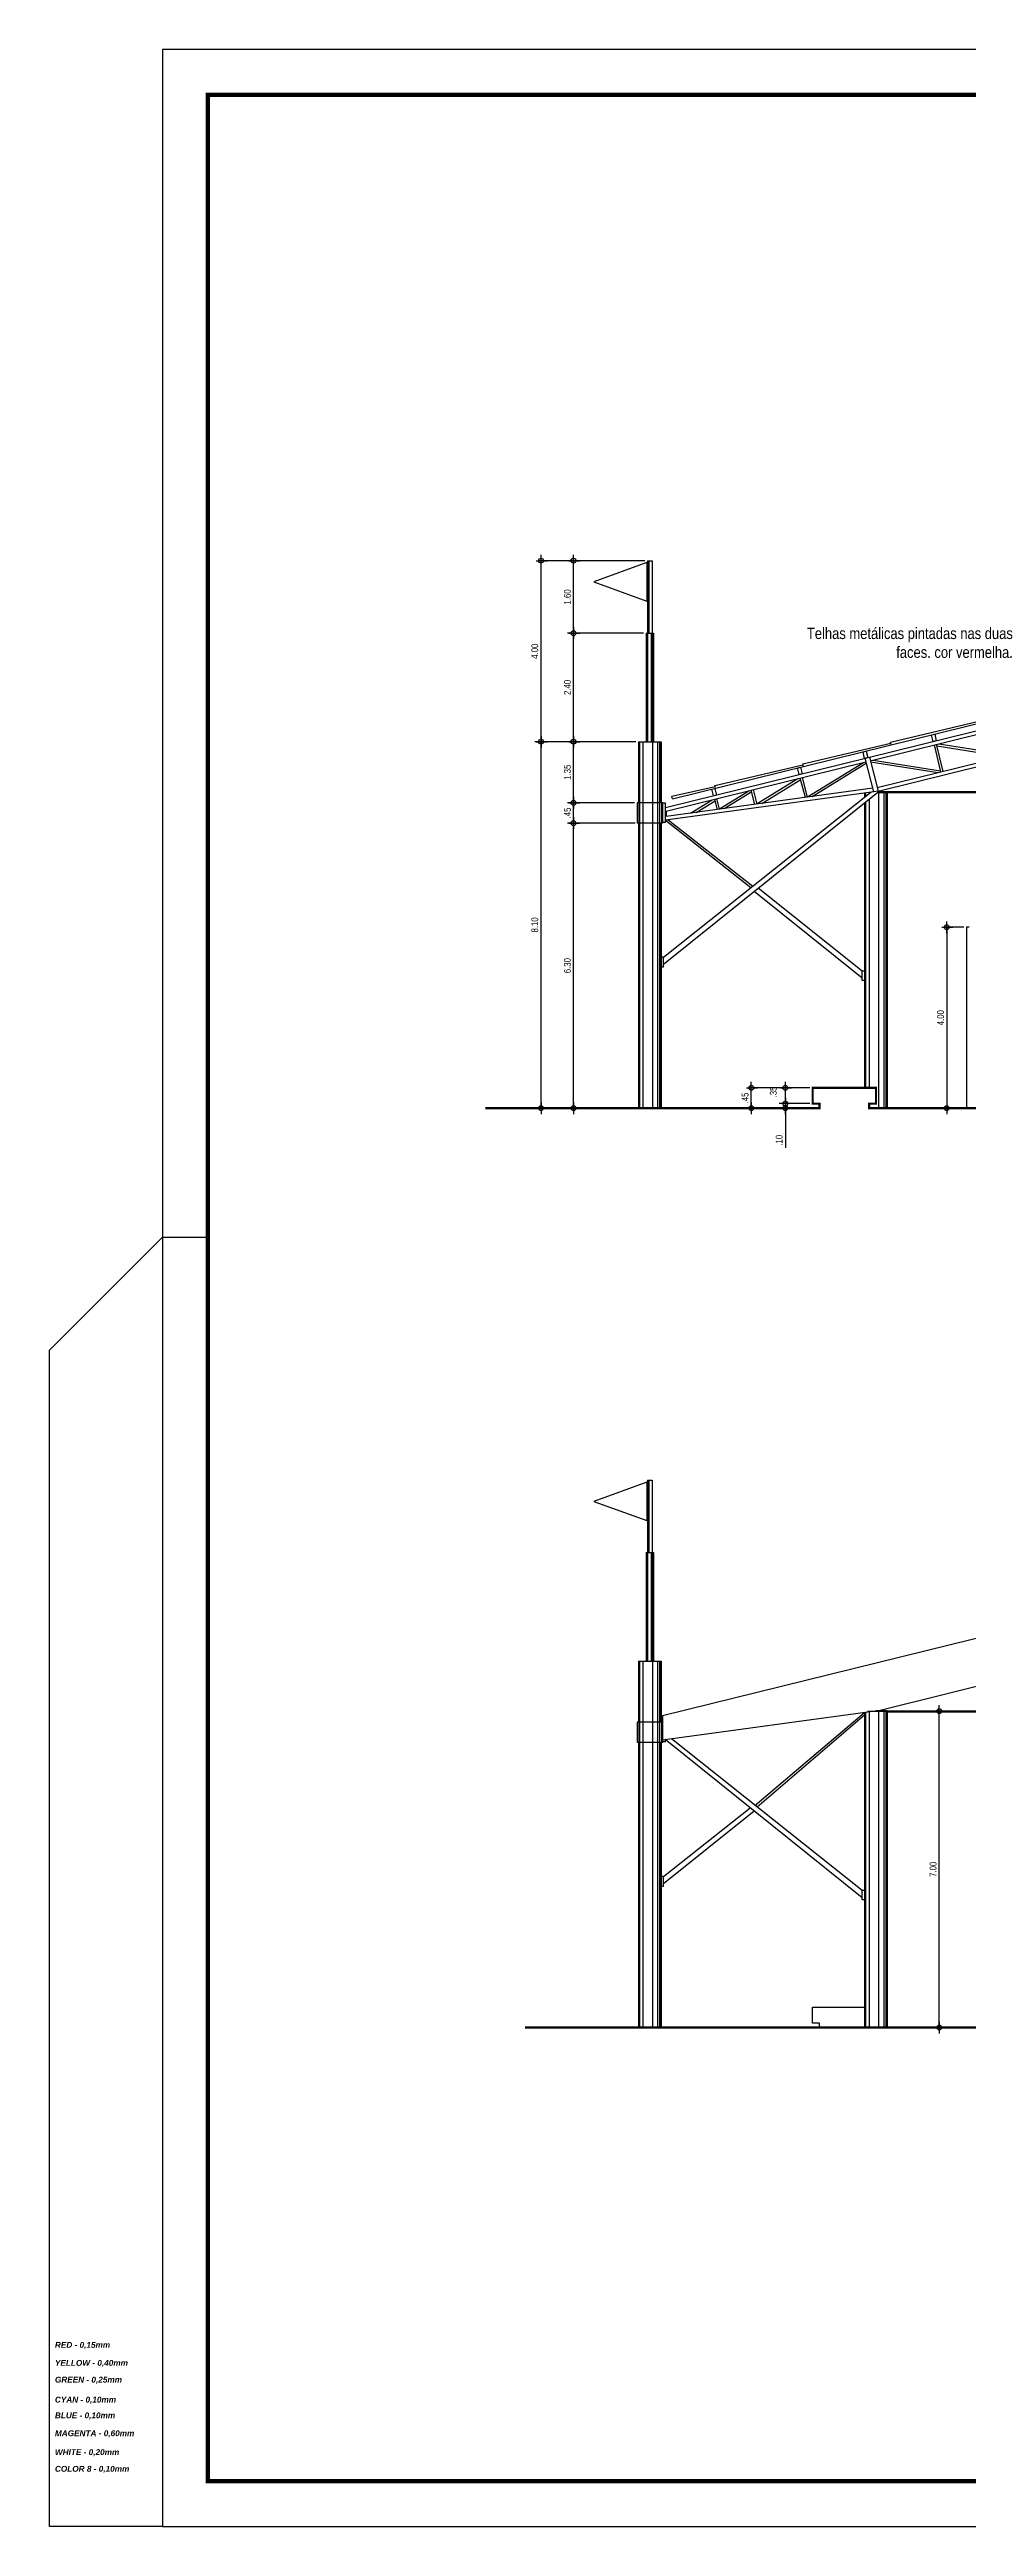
# Model space of a CAD drawing. Extents: x -56 to 214, y 236 to 291.
# Drawn here: x 37 to 57.3, y 235.9 to 290.6 of the extents above; entities that cross this region are included whole.
import ezdxf

# ---------------------------------------------------------------- set-up
doc = ezdxf.new("R2010")
doc.units = 0
doc.layers.get('Defpoints').update_dxf_attribs({"linetype": 'CONTINUOUS'})
for name, color, linetype in [('ALAMBRADO', 40, 'CONTINUOUS'), ('COBERTA', 7, 'CONTINUOUS'), ('CORTE', 7, 'CONTINUOUS'), ('COTAS', 7, 'CONTINUOUS')]:
    doc.layers.add(name, color=color, linetype=linetype)
doc.styles.add('COTAS', font='ARIALN.TTF', dxfattribs={"height": 0.15})
doc.styles.add('SOBRAL', font='arialbi.ttf')
doc.dimstyles.new('ESCALA75', dxfattribs={"dimtxt": 0.15, "dimasz": 0.003, "dimexe": 0.06, "dimexo": 0.06, "dimgap": 0.06, "dimtad": 1, "dimzin": 4, "dimdsep": 46, "dimtxsty": 'COTAS', "dimblk": 'PONTO', "dimcen": 0.06, "dimdle": 0.06, "dimclrd": 256, "dimclre": 8, "dimclrt": 256, "dimadec": 0, "dimazin": 1, "dimtfac": 1, "dimtix": 1, "dimtmove": 0, "dimatfit": 3, "dimldrblk": 'OPEN90', "dimfxl": 1, "dimtolj": 1, "dimtzin": 0, "dimlwd": -1, "dimarcsym": 0})

# ---------------------------------------------------------------- blocks, each defined once
blk = doc.blocks.new('PONTO')
at = {"layer": 'COTAS'}
for p, q in [((-43, 0), (43, 0)), ((0, 36), (0, -45))]:
    blk.add_line(p, q, dxfattribs=at)
blk.add_circle((0, 0), 18.1, dxfattribs=at)
blk = doc.blocks.new('*D74')
at = {"layer": 'COTAS', "color": 8, "lineweight": -2}
for p, q in [((55.031, 253.881), (56.682, 253.881)), ((55.052, 246.886), (56.682, 246.886))]:
    blk.add_line(p, q, dxfattribs=at)
at = {"layer": 'COTAS'}
blk.add_line((56.622, 246.889), (56.622, 253.878), dxfattribs=at)
at = {"layer": 'Defpoints', "color": 0}
for p in [(54.971, 253.881), (56.622, 253.881), (54.992, 246.886)]:
    blk.add_point(p, dxfattribs=at)
at = {"layer": 'COTAS', "xscale": 0.003, "yscale": 0.003, "zscale": 0.003}
for p, rotation in [((56.622, 253.881), 90), ((56.622, 246.886), 270)]:
    blk.add_blockref('PONTO', p, dxfattribs=dict(at, rotation=rotation))
at = {"layer": 'COTAS', "insert": (56.485, 250.383), "char_height": 0.15, "attachment_point": 5, "rotation": 90, "style": 'COTAS'}
blk.add_mtext('\\A1;7.00', dxfattribs=at)
blk = doc.blocks.new('_Open90')
at = {"layer": 'COTAS', "color": 0, "lineweight": -2}
for p, q in [((0, 0), (-1, 0)), ((-0.5, 0.5), (0, 0)), ((0, 0), (-0.5, -0.5))]:
    blk.add_line(p, q, dxfattribs=at)
blk = doc.blocks.new('*D75')
at = {"layer": 'COTAS', "color": 8, "lineweight": -2}
for p, q in [((49.894, 273.507), (48.476, 273.507)), ((49.911, 267.207), (48.476, 267.207))]:
    blk.add_line(p, q, dxfattribs=at)
at = {"layer": 'COTAS'}
blk.add_line((48.536, 267.21), (48.536, 273.504), dxfattribs=at)
at = {"layer": 'Defpoints', "color": 0}
for p in [(48.536, 273.507), (49.954, 273.507), (49.971, 267.207)]:
    blk.add_point(p, dxfattribs=at)
at = {"layer": 'COTAS', "xscale": 0.003, "yscale": 0.003, "zscale": 0.003}
for p, rotation in [((48.536, 273.507), 90), ((48.536, 267.207), 270)]:
    blk.add_blockref('PONTO', p, dxfattribs=dict(at, rotation=rotation))
at = {"layer": 'COTAS', "insert": (48.399, 270.357), "char_height": 0.15, "attachment_point": 5, "rotation": 90, "style": 'COTAS'}
blk.add_mtext('\\A1;6.30', dxfattribs=at)
blk = doc.blocks.new('*D76')
at = {"layer": 'COTAS', "color": 8, "lineweight": -2}
for p, q in [((49.881, 273.957), (48.476, 273.957)), ((49.894, 273.507), (48.476, 273.507))]:
    blk.add_line(p, q, dxfattribs=at)
at = {"layer": 'COTAS'}
blk.add_line((48.536, 273.51), (48.536, 273.954), dxfattribs=at)
at = {"layer": 'Defpoints', "color": 0}
for p in [(48.536, 273.957), (49.941, 273.957), (49.954, 273.507)]:
    blk.add_point(p, dxfattribs=at)
at = {"layer": 'COTAS', "xscale": 0.003, "yscale": 0.003, "zscale": 0.003}
for p, rotation in [((48.536, 273.957), 90), ((48.536, 273.507), 270)]:
    blk.add_blockref('PONTO', p, dxfattribs=dict(at, rotation=rotation))
at = {"layer": 'COTAS', "insert": (48.4, 273.732), "char_height": 0.15, "attachment_point": 5, "rotation": 90, "style": 'COTAS'}
blk.add_mtext('\\A1;.45', dxfattribs=at)
blk = doc.blocks.new('*D77')
at = {"layer": 'COTAS', "color": 8, "lineweight": -2}
for p, q in [((49.911, 275.307), (48.476, 275.307)), ((49.881, 273.957), (48.476, 273.957))]:
    blk.add_line(p, q, dxfattribs=at)
at = {"layer": 'COTAS'}
blk.add_line((48.536, 273.96), (48.536, 275.304), dxfattribs=at)
at = {"layer": 'Defpoints', "color": 0}
for p in [(48.536, 275.307), (49.971, 275.307), (49.941, 273.957)]:
    blk.add_point(p, dxfattribs=at)
at = {"layer": 'COTAS', "xscale": 0.003, "yscale": 0.003, "zscale": 0.003}
for p, rotation in [((48.536, 275.307), 90), ((48.536, 273.957), 270)]:
    blk.add_blockref('PONTO', p, dxfattribs=dict(at, rotation=rotation))
at = {"layer": 'COTAS', "insert": (48.399, 274.632), "char_height": 0.15, "attachment_point": 5, "rotation": 90, "style": 'COTAS'}
blk.add_mtext('\\A1;1.35', dxfattribs=at)
blk = doc.blocks.new('*D78')
at = {"layer": 'COTAS', "color": 8, "lineweight": -2}
for p, q in [((50.081, 277.707), (48.476, 277.707)), ((49.911, 275.307), (48.476, 275.307))]:
    blk.add_line(p, q, dxfattribs=at)
at = {"layer": 'COTAS'}
blk.add_line((48.536, 275.31), (48.536, 277.704), dxfattribs=at)
at = {"layer": 'Defpoints', "color": 0}
for p in [(48.536, 277.707), (50.141, 277.707), (49.971, 275.307)]:
    blk.add_point(p, dxfattribs=at)
at = {"layer": 'COTAS', "xscale": 0.003, "yscale": 0.003, "zscale": 0.003}
for p, rotation in [((48.536, 277.707), 90), ((48.536, 275.307), 270)]:
    blk.add_blockref('PONTO', p, dxfattribs=dict(at, rotation=rotation))
at = {"layer": 'COTAS', "insert": (48.399, 276.507), "char_height": 0.15, "attachment_point": 5, "rotation": 90, "style": 'COTAS'}
blk.add_mtext('\\A1;2.40', dxfattribs=at)
blk = doc.blocks.new('*D79')
at = {"layer": 'COTAS', "color": 8, "lineweight": -2}
for p, q in [((50.111, 279.307), (48.476, 279.307)), ((50.081, 277.707), (48.476, 277.707))]:
    blk.add_line(p, q, dxfattribs=at)
at = {"layer": 'COTAS'}
blk.add_line((48.536, 277.71), (48.536, 279.304), dxfattribs=at)
at = {"layer": 'Defpoints', "color": 0}
for p in [(48.536, 279.307), (50.171, 279.307), (50.141, 277.707)]:
    blk.add_point(p, dxfattribs=at)
at = {"layer": 'COTAS', "xscale": 0.003, "yscale": 0.003, "zscale": 0.003}
for p, rotation in [((48.536, 279.307), 90), ((48.536, 277.707), 270)]:
    blk.add_blockref('PONTO', p, dxfattribs=dict(at, rotation=rotation))
at = {"layer": 'COTAS', "insert": (48.399, 278.507), "char_height": 0.15, "attachment_point": 5, "rotation": 90, "style": 'COTAS'}
blk.add_mtext('\\A1;1.60', dxfattribs=at)
blk = doc.blocks.new('*D80')
at = {"layer": 'COTAS', "color": 8, "lineweight": -2}
for p, q in [((49.911, 275.307), (47.756, 275.307)), ((49.911, 267.207), (47.756, 267.207))]:
    blk.add_line(p, q, dxfattribs=at)
at = {"layer": 'COTAS'}
blk.add_line((47.816, 267.21), (47.816, 275.304), dxfattribs=at)
at = {"layer": 'Defpoints', "color": 0}
for p in [(47.816, 275.307), (49.971, 275.307), (49.971, 267.207)]:
    blk.add_point(p, dxfattribs=at)
at = {"layer": 'COTAS', "xscale": 0.003, "yscale": 0.003, "zscale": 0.003}
for p, rotation in [((47.816, 275.307), 90), ((47.816, 267.207), 270)]:
    blk.add_blockref('PONTO', p, dxfattribs=dict(at, rotation=rotation))
at = {"layer": 'COTAS', "insert": (47.679, 271.257), "char_height": 0.15, "attachment_point": 5, "rotation": 90, "style": 'COTAS'}
blk.add_mtext('\\A1;8.10', dxfattribs=at)
blk = doc.blocks.new('*D81')
at = {"layer": 'COTAS', "color": 8, "lineweight": -2}
for p, q in [((50.111, 279.307), (47.756, 279.307)), ((49.911, 275.307), (47.756, 275.307))]:
    blk.add_line(p, q, dxfattribs=at)
at = {"layer": 'COTAS'}
blk.add_line((47.816, 275.31), (47.816, 279.304), dxfattribs=at)
at = {"layer": 'Defpoints', "color": 0}
for p in [(47.816, 279.307), (50.171, 279.307), (49.971, 275.307)]:
    blk.add_point(p, dxfattribs=at)
at = {"layer": 'COTAS', "xscale": 0.003, "yscale": 0.003, "zscale": 0.003}
for p, rotation in [((47.816, 279.307), 90), ((47.816, 275.307), 270)]:
    blk.add_blockref('PONTO', p, dxfattribs=dict(at, rotation=rotation))
at = {"layer": 'COTAS', "insert": (47.679, 277.307), "char_height": 0.15, "attachment_point": 5, "rotation": 90, "style": 'COTAS'}
blk.add_mtext('\\A1;4.00', dxfattribs=at)
blk = doc.blocks.new('*D82')
at = {"layer": 'COTAS', "color": 8, "lineweight": -2}
for p, q in [((53.761, 267.307), (53.158, 267.307)), ((53.911, 267.207), (53.158, 267.207))]:
    blk.add_line(p, q, dxfattribs=at)
at = {"layer": 'COTAS'}
for p, q in [((53.218, 267.31), (53.218, 267.313)), ((53.218, 267.307), (53.218, 267.207)), ((53.218, 267.204), (53.218, 266.33))]:
    blk.add_line(p, q, dxfattribs=at)
at = {"layer": 'Defpoints', "color": 0}
for p in [(53.218, 267.307), (53.821, 267.307), (53.971, 267.207)]:
    blk.add_point(p, dxfattribs=at)
at = {"layer": 'COTAS', "xscale": 0.003, "yscale": 0.003, "zscale": 0.003}
for p, rotation in [((53.218, 267.307), 270), ((53.218, 267.207), 90)]:
    blk.add_blockref('PONTO', p, dxfattribs=dict(at, rotation=rotation))
at = {"layer": 'COTAS', "insert": (53.081, 266.498), "char_height": 0.15, "attachment_point": 5, "rotation": 90, "style": 'COTAS'}
blk.add_mtext('\\A1;.10', dxfattribs=at)
blk = doc.blocks.new('*D83')
at = {"layer": 'COTAS', "color": 8, "lineweight": -2}
for p, q in [((53.761, 267.657), (53.158, 267.657)), ((53.761, 267.307), (53.158, 267.307))]:
    blk.add_line(p, q, dxfattribs=at)
at = {"layer": 'COTAS'}
blk.add_line((53.218, 267.31), (53.218, 267.654), dxfattribs=at)
at = {"layer": 'Defpoints', "color": 0}
for p in [(53.218, 267.657), (53.821, 267.657), (53.821, 267.307)]:
    blk.add_point(p, dxfattribs=at)
at = {"layer": 'COTAS', "xscale": 0.003, "yscale": 0.003, "zscale": 0.003}
for p, rotation in [((53.218, 267.657), 90), ((53.218, 267.307), 270)]:
    blk.add_blockref('PONTO', p, dxfattribs=dict(at, rotation=rotation))
at = {"layer": 'COTAS', "insert": (52.952, 267.565), "char_height": 0.15, "attachment_point": 5, "rotation": 90, "style": 'COTAS'}
blk.add_mtext('\\A1;.35', dxfattribs=at)
blk = doc.blocks.new('*D84')
at = {"layer": 'COTAS', "color": 8, "lineweight": -2}
for p, q in [((53.761, 267.657), (52.405, 267.657)), ((53.911, 267.207), (52.405, 267.207))]:
    blk.add_line(p, q, dxfattribs=at)
at = {"layer": 'COTAS'}
blk.add_line((52.465, 267.21), (52.465, 267.654), dxfattribs=at)
at = {"layer": 'Defpoints', "color": 0}
for p in [(52.465, 267.657), (53.821, 267.657), (53.971, 267.207)]:
    blk.add_point(p, dxfattribs=at)
at = {"layer": 'COTAS', "xscale": 0.003, "yscale": 0.003, "zscale": 0.003}
for p, rotation in [((52.465, 267.657), 90), ((52.465, 267.207), 270)]:
    blk.add_blockref('PONTO', p, dxfattribs=dict(at, rotation=rotation))
at = {"layer": 'COTAS', "insert": (52.328, 267.432), "char_height": 0.15, "attachment_point": 5, "rotation": 90, "style": 'COTAS'}
blk.add_mtext('\\A1;.45', dxfattribs=at)
blk = doc.blocks.new('*D101')
at = {"layer": 'COTAS', "color": 8, "lineweight": -2}
for p, q in [((57.161, 271.207), (56.725, 271.207)), ((57.161, 267.207), (56.725, 267.207))]:
    blk.add_line(p, q, dxfattribs=at)
at = {"layer": 'COTAS'}
blk.add_line((56.785, 271.204), (56.785, 267.21), dxfattribs=at)
at = {"layer": 'Defpoints', "color": 0}
for p in [(57.221, 271.207), (56.785, 267.207), (57.221, 267.207)]:
    blk.add_point(p, dxfattribs=at)
at = {"layer": 'COTAS', "xscale": 0.003, "yscale": 0.003, "zscale": 0.003}
for p, rotation in [((56.785, 271.207), 90), ((56.785, 267.207), 270)]:
    blk.add_blockref('PONTO', p, dxfattribs=dict(at, rotation=rotation))
at = {"layer": 'COTAS', "insert": (56.649, 269.207), "char_height": 0.15, "attachment_point": 5, "rotation": 90, "style": 'COTAS'}
blk.add_mtext('\\A1;4.00', dxfattribs=at)

msp = doc.modelspace()

# ---------------------------------------------------------------- linework, layer by layer
at = {"layer": 'ALAMBRADO'}
for p, q in [((57.2214, 271.2074), (57.2214, 267.2074)), ((57.2814, 271.2074), (57.2214, 271.2074)), ((57.2214, 267.2074), (57.2514, 267.2074))]:
    msp.add_line(p, q, dxfattribs=at)
at = {"layer": 'COBERTA', "color": 3}
msp.add_line((50.1714, 279.3074), (50.2714, 279.3074), dxfattribs=at)
at = {"layer": 'COBERTA', "color": 8}
msp.add_line((50.1714, 258.9859), (50.2714, 258.9859), dxfattribs=at)
at = {"layer": 'CORTE', "color": 7}
for p, q in [((50.1565, 279.2647), (48.9854, 278.8385)), ((50.1565, 279.2647), (50.1565, 278.4123)), ((48.9854, 278.8385), (50.1565, 278.4123)), ((50.1714, 279.1747), (50.1565, 279.1747)), ((50.1714, 279.1018), (50.1565, 279.1018)), ((50.1714, 278.5677), (50.1565, 278.5677)), ((50.1714, 278.4948), (50.1565, 278.4948)), ((54.9186, 249.7563), (50.5641, 253.2503)), ((54.9186, 249.9149), (50.6978, 253.2686))]:
    msp.add_line(p, q, dxfattribs=at)
at = {"layer": 'CORTE', "color": 3}
for p, q in [((50.1714, 279.3074), (50.1714, 277.7074)), ((50.2714, 279.3074), (50.2714, 277.7074)), ((50.1414, 277.7074), (50.1414, 275.3074)), ((50.1414, 277.7074), (50.3014, 277.7074)), ((50.3014, 277.7074), (50.3014, 275.3074))]:
    msp.add_line(p, q, dxfattribs=at)
at = {"layer": 'CORTE', "color": 8}
for p, q in [((50.1984, 279.3074), (50.1984, 277.7074)), ((50.1723, 277.7074), (50.1723, 275.3074)), ((50.2534, 277.7074), (50.2534, 275.3074)), ((50.2805, 277.7074), (50.2805, 275.3074)), ((49.9916, 275.3074), (49.9916, 267.2074)), ((50.0686, 275.3074), (50.0686, 267.2074)), ((50.2792, 275.3074), (50.2792, 267.2074)), ((50.3947, 275.3074), (50.3947, 267.2074)), ((50.4392, 275.3074), (50.4392, 267.2074)), ((50.4575, 275.3074), (50.4575, 273.9574)), ((50.4575, 275.3074), (50.4575, 273.9574)), ((49.9536, 273.9574), (49.9536, 273.5074)), ((50.4773, 273.9574), (50.4773, 273.5074)), ((54.9714, 274.1725), (54.9714, 274.0804)), ((54.9714, 273.9598), (54.9714, 267.6574)), ((54.9916, 274.1753), (54.9916, 274.0965)), ((54.9916, 273.9761), (54.9916, 267.6574)), ((55.068, 274.1857), (55.068, 274.1572)), ((55.0686, 274.1874), (55.0686, 274.1576)), ((55.0686, 274.0378), (55.0686, 267.6574)), ((55.2792, 274.1874), (55.2792, 267.2074)), ((55.3947, 274.1874), (55.3947, 267.2074)), ((55.4392, 274.1874), (55.4392, 267.2074)), ((55.4575, 274.1874), (55.4575, 267.2074)), ((55.4714, 274.1874), (55.4714, 267.2074)), ((50.4575, 273.5074), (50.4575, 267.2074)), ((54.9186, 270.0778), (52.526, 271.9976)), ((54.9186, 270.2364), (52.6136, 272.0679)), ((50.1714, 258.9859), (50.1714, 257.3859)), ((50.1984, 258.9859), (50.1984, 257.3859)), ((50.2714, 258.9859), (50.2714, 257.3859)), ((50.1565, 258.9432), (48.9854, 258.517)), ((48.9854, 258.517), (50.1565, 258.0907)), ((50.1565, 258.9432), (50.1565, 258.0907)), ((50.1714, 258.8531), (50.1565, 258.8531)), ((50.1714, 258.7803), (50.1565, 258.7803)), ((50.1714, 258.2461), (50.1565, 258.2461)), ((50.1714, 258.1733), (50.1565, 258.1733)), ((50.1414, 257.3859), (50.1414, 254.9859)), ((50.1414, 257.3859), (50.3014, 257.3859)), ((50.1723, 257.3859), (50.1723, 254.9859)), ((50.2534, 257.3859), (50.2534, 254.9859)), ((50.2805, 257.3859), (50.2805, 254.9859)), ((50.3014, 257.3859), (50.3014, 254.9859)), ((49.9714, 254.9859), (49.9714, 253.6359)), ((49.9714, 254.9859), (50.4714, 254.9859)), ((49.9714, 254.9859), (49.9714, 253.6359)), ((49.9916, 254.9859), (49.9916, 246.8859)), ((50.0686, 254.9859), (50.0686, 246.8859)), ((50.2792, 254.9859), (50.2792, 246.8859)), ((50.3947, 254.9859), (50.3947, 246.8859)), ((50.4392, 254.9859), (50.4392, 246.8859)), ((50.4575, 254.9859), (50.4575, 253.6359)), ((50.4575, 254.9859), (50.4575, 253.6359)), ((50.4714, 254.9859), (50.4714, 253.6359)), ((50.4714, 254.9859), (50.4714, 253.6359)), ((50.5014, 253.6359), (49.9414, 253.6359)), ((49.9414, 253.6359), (49.9414, 253.1859)), ((49.9536, 253.6359), (49.9536, 253.1859)), ((50.4773, 253.6359), (50.4773, 253.1859)), ((50.5014, 253.6359), (50.5014, 253.1859)), ((54.9916, 253.8538), (54.9916, 246.8859)), ((55.0686, 253.8643), (55.0686, 246.8859)), ((55.2792, 253.8859), (55.2792, 246.8859)), ((55.3947, 253.8859), (55.3947, 246.8859)), ((55.4392, 253.8859), (55.4392, 246.8859)), ((55.4575, 253.8859), (55.4575, 246.8859)), ((50.5014, 253.1859), (49.9414, 253.1859)), ((49.9714, 253.1859), (49.9714, 246.8859)), ((50.4575, 253.1859), (50.4575, 246.8859)), ((50.4714, 253.1859), (50.4714, 246.8859)), ((50.5235, 250.2249), (52.4384, 251.7464)), ((50.5235, 250.0693), (52.526, 251.6761))]:
    msp.add_line(p, q, dxfattribs=at)
at = {"layer": 'CORTE'}
for p, q in [((50.7207, 274.0425), (67.2213, 278.1197)), ((50.5672, 273.8507), (66.544, 277.798)), ((55.0962, 274.8866), (66.4863, 277.7013)), ((55.2504, 274.2926), (66.6407, 277.1069)), ((55.2705, 274.2151), (66.7214, 277.0444)), ((55.5462, 275.2992), (57.4946, 275.7583)), ((50.5814, 273.7709), (54.9991, 274.8626)), ((53.6027, 274.8189), (55.5511, 275.2781)), ((53.7071, 274.0912), (54.9443, 274.8491)), ((53.8086, 274.0948), (55.0077, 274.8293)), ((55.1028, 274.8612), (56.5939, 274.6245)), ((55.1608, 274.9026), (56.6487, 274.6665)), ((55.5605, 275.2384), (55.5462, 275.2992)), ((56.655, 274.6396), (56.5144, 275.2371)), ((56.7036, 274.6516), (56.5629, 275.2491)), ((56.5703, 275.2176), (58.0462, 274.9834)), ((56.613, 275.2615), (58.0792, 275.0288)), ((50.7064, 274.1033), (51.6642, 274.3176)), ((51.6592, 274.3387), (53.6077, 274.7979)), ((51.6735, 274.278), (51.6592, 274.3387)), ((52.5939, 273.9395), (53.4935, 274.4906)), ((52.6954, 273.9431), (53.5569, 274.4708)), ((53.6598, 274.0745), (53.5482, 274.5041)), ((53.7096, 274.0813), (53.5968, 274.5161)), ((53.617, 274.7582), (53.6027, 274.8189)), ((50.5235, 270.3909), (55.2981, 274.222)), ((50.5235, 270.5464), (55.1113, 274.1916)), ((55.1711, 274.1998), (50.5672, 273.5723)), ((55.1509, 274.2777), (50.5814, 273.655)), ((50.5814, 273.7709), (50.5814, 273.655)), ((50.7207, 274.0425), (50.7064, 274.1033)), ((51.1209, 273.7285), (51.6019, 274.0231)), ((51.244, 273.7453), (51.6653, 274.0033)), ((51.7155, 273.8096), (51.6566, 274.0366)), ((51.7654, 273.8164), (51.7051, 274.0486)), ((51.7629, 273.8263), (52.4104, 274.2229)), ((51.8644, 273.8298), (52.4738, 274.2031)), ((52.5466, 273.9228), (52.4652, 274.2365)), ((52.5965, 273.9296), (52.5137, 274.2485)), ((55.2551, 274.1874), (79.1877, 274.1874)), ((55.28, 274.2074), (79.1641, 274.2074)), ((50.5672, 273.5723), (52.457, 272.0826)), ((50.6248, 273.5801), (52.4961, 272.1137)), ((50.5014, 253.7807), (67.2214, 257.9116)), ((55.2539, 253.8895), (66.7214, 256.7229)), ((55.2539, 253.8895), (50.5014, 253.2418)), ((50.5014, 253.7807), (50.5014, 253.2418)), ((52.5416, 251.7964), (54.9708, 253.8509)), ((52.5979, 251.7659), (54.9708, 253.7961)), ((55.4714, 253.8859), (64.2214, 253.8859)), ((55.4714, 253.8659), (64.2214, 253.8659)), ((53.8214, 246.9859), (53.8214, 247.3359)), ((53.8214, 247.3359), (54.9714, 247.3359)), ((53.9714, 246.9859), (53.8214, 246.9859)), ((53.9714, 246.8859), (53.9714, 246.9859))]:
    msp.add_line(p, q, dxfattribs=at)
at = {"layer": 'CORTE', "color": 2}
for p, q in [((49.9714, 275.3074), (49.9714, 273.9574)), ((49.9714, 275.3074), (49.9714, 273.9574)), ((49.9714, 275.3074), (50.4714, 275.3074)), ((50.4714, 275.3074), (50.4714, 273.9574)), ((50.4714, 275.3074), (50.4714, 273.9574)), ((49.9414, 273.9574), (49.9414, 273.5074)), ((50.5014, 273.9574), (49.9414, 273.9574)), ((50.5014, 273.9574), (50.5014, 273.5074)), ((50.5014, 273.5074), (49.9414, 273.5074)), ((49.9714, 273.5074), (49.9714, 267.2074)), ((50.4714, 273.5074), (50.4714, 267.2074)), ((54.9714, 253.851), (54.9714, 246.8859)), ((55.4714, 253.8859), (55.2275, 253.8859)), ((55.4714, 253.8859), (55.4714, 246.8859))]:
    msp.add_line(p, q, dxfattribs=at)
at = {"layer": 'CORTE'}
for points in [[(39.4504, 235.8593), (121.0504, 235.8593), (121.0504, 290.6058), (39.4504, 290.6058)], [(50.4714, 270.3338), (50.5235, 270.3338), (50.5235, 270.5475), (50.4714, 270.5475)]]:
    msp.add_lwpolyline(points, close=True, dxfattribs=at)
at = {"layer": 'CORTE', "const_width": 0.1}
msp.add_lwpolyline([(40.4504, 236.8593), (120.0504, 236.8593), (120.0504, 289.6058), (40.4504, 289.6058)], close=True, dxfattribs=at)
at = {"layer": 'CORTE', "color": 2}
for points in [[(56.4517, 275.459), (56.5198, 275.4751), (56.5542, 275.3291), (56.4861, 275.313)], [(54.9364, 275.0846), (55.0045, 275.1006), (55.0389, 274.9546), (54.9708, 274.9386)], [(54.9788, 274.9406), (55.0759, 274.9646), (55.2705, 274.2151), (55.1711, 274.1998)], [(53.4856, 274.7261), (53.5537, 274.7421), (53.5881, 274.5961), (53.52, 274.5801)], [(50.5014, 273.531), (50.5672, 273.531), (50.5672, 273.9483), (50.5014, 273.9483)], [(51.5939, 274.2586), (51.6621, 274.2747), (51.6964, 274.1287), (51.6283, 274.1126)]]:
    msp.add_lwpolyline(points, close=True, dxfattribs=at)
at = {"layer": 'CORTE', "color": 8}
for points in [[(54.9708, 270.0283), (54.9186, 270.0283), (54.9186, 270.242), (54.9708, 270.242)], [(50.5014, 253.6268), (50.5014, 253.6268)], [(50.4714, 250.0123), (50.5235, 250.0123), (50.5235, 250.226), (50.4714, 250.226)]]:
    msp.add_lwpolyline(points, close=True, dxfattribs=at)
at = {"layer": 'CORTE', "const_width": 0.05}
for points in [[(46.5816, 267.2074), (53.9714, 267.2074), (53.9714, 267.3074), (53.8214, 267.3074), (53.8214, 267.6574), (55.2214, 267.6574), (55.2214, 267.3074), (55.0714, 267.3074), (55.0714, 267.2074), (79.3714, 267.2074), (79.3714, 267.3074), (79.2214, 267.3074), (79.2214, 267.6574), (80.2214, 267.6574), (80.2214, 268.1074), (81.2214, 268.1074), (81.2214, 268.5574), (82.2214, 268.5574), (82.2214, 267.9574), (82.1214, 267.9574), (82.1214, 267.8074), (88.911, 267.8074)], [(47.4649, 246.8859), (79.3714, 246.8859), (82.1214, 247.4859), (87.7193, 247.4859)]]:
    msp.add_lwpolyline(points, dxfattribs=at)
at = {"layer": 'CORTE'}
msp.add_lwpolyline([(39.4504, 235.8593), (36.9504, 235.8593), (36.9504, 261.8593), (39.4504, 264.3593), (40.4504, 264.3593)], dxfattribs=at)
at = {"layer": 'CORTE', "color": 8}
msp.add_lwpolyline([(50.5014, 253.2418), (50.5014, 253.2095), (50.5672, 253.2095), (50.5672, 253.2508)], dxfattribs=at)
at = {"layer": 'CORTE', "color": 7}
msp.add_lwpolyline([(54.9708, 249.7067), (54.9186, 249.7067), (54.9186, 249.9205), (54.9708, 249.9205)], close=True, dxfattribs=at)

# ---------------------------------------------------------------- texts
at = {"layer": 'COTAS', "style": 'SOBRAL'}
for s, p in [('RED - 0,15mm', (37.0696, 239.808)), ('YELLOW - 0,40mm', (37.0696, 239.41)), ('GREEN - 0,25mm', (37.0696, 239.0388)), ('CYAN - 0,10mm', (37.0696, 238.5973)), ('BLUE - 0,10mm', (37.0696, 238.2496)), ('MAGENTA - 0,60mm', (37.0696, 237.855)), ('COLOR 8 - 0,10mm', (37.0696, 237.0683)), ('WHITE - 0,20mm', (37.0696, 237.4369))]:
    msp.add_text(s, height=0.13, dxfattribs=at).set_placement(p)
at = {"layer": 'COTAS', "insert": (58.2479, 277.1563), "char_height": 0.25, "width": 4.892363, "attachment_point": 9, "style": 'COTAS'}
msp.add_mtext('\\A1;Telhas metálicas pintadas nas duas faces. cor vermelha.', dxfattribs=at)

# ---------------------------------------------------------------- dimensions: what is measured, and where the dimension line sits
at = {"layer": 'COTAS'}
for base, p1, p2, picture, middle in [((47.8159, 279.3074), (49.9714, 275.3074), (50.1714, 279.3074), '*D81', (47.6793, 277.3074)), ((48.5361, 279.3074), (50.1414, 277.7074), (50.1714, 279.3074), '*D79', (48.3995, 278.5074)), ((48.5361, 277.7074), (49.9714, 275.3074), (50.1414, 277.7074), '*D78', (48.3995, 276.5074)), ((48.5361, 275.3074), (49.9414, 273.9574), (49.9714, 275.3074), '*D77', (48.3995, 274.6324)), ((48.5361, 273.9574), (49.9536, 273.5074), (49.9414, 273.9574), '*D76', (48.3998, 273.7324))]:
    dim = msp.add_linear_dim(base=base, p1=p1, p2=p2, angle=90, dimstyle='ESCALA75', override={"dimtmove": 1}, dxfattribs=at)
    dim.commit()
    dim.dimension.update_dxf_attribs({"geometry": picture, "text_midpoint": middle})
for base, p1, p2, picture, middle in [((47.8159, 275.3074), (49.9714, 267.2074), (49.9714, 275.3074), '*D80', (47.6793, 271.2574)), ((48.5361, 273.5074), (49.9714, 267.2074), (49.9536, 273.5074), '*D75', (48.3995, 270.3574)), ((56.7855, 267.2074), (57.2214, 271.2074), (57.2214, 267.2074), '*D101', (56.6489, 269.2074)), ((52.4646, 267.6574), (53.9714, 267.2074), (53.8214, 267.6574), '*D84', (52.3283, 267.4324)), ((56.62203, 253.88093), (54.99162, 246.88592), (54.97079, 253.88093), '*D74', (56.48544, 250.38343))]:
    dim = msp.add_linear_dim(base=base, p1=p1, p2=p2, angle=90, dimstyle='ESCALA75', dxfattribs=at)
    dim.commit()
    dim.dimension.update_dxf_attribs({"geometry": picture, "text_midpoint": middle})
dim = msp.add_linear_dim(base=(53.2178, 267.6574), p1=(53.8214, 267.3074), p2=(53.8214, 267.6574), angle=90, dimstyle='ESCALA75', override={"dimtmove": 1}, dxfattribs=at)
dim.commit()
dim.dimension.update_dxf_attribs({"geometry": '*D83', "text_midpoint": (53.0886, 267.565), "dimtype": 160})
dim = msp.add_linear_dim(base=(53.2178, 267.3074), p1=(53.9714, 267.2074), p2=(53.8214, 267.3074), angle=90, dimstyle='ESCALA75', dxfattribs=at)
dim.commit()
dim.dimension.update_dxf_attribs({"geometry": '*D82', "text_midpoint": (53.2178, 266.4978), "dimtype": 160})

# ---------------------------------------------------------------- leaders
at = {"layer": 'COTAS', "annotation_type": 0, "has_hookline": 1, "hookline_direction": 1, "text_width": 4.5355}
msp.add_leader([(59.9075, 276.3899), (58.554, 277.2813), (58.3079, 277.2813)], dimstyle='ESCALA75', override={"dimgap": 0.06, "dimtad": 0}, dxfattribs=at)

doc.saveas('drawing.dxf')
